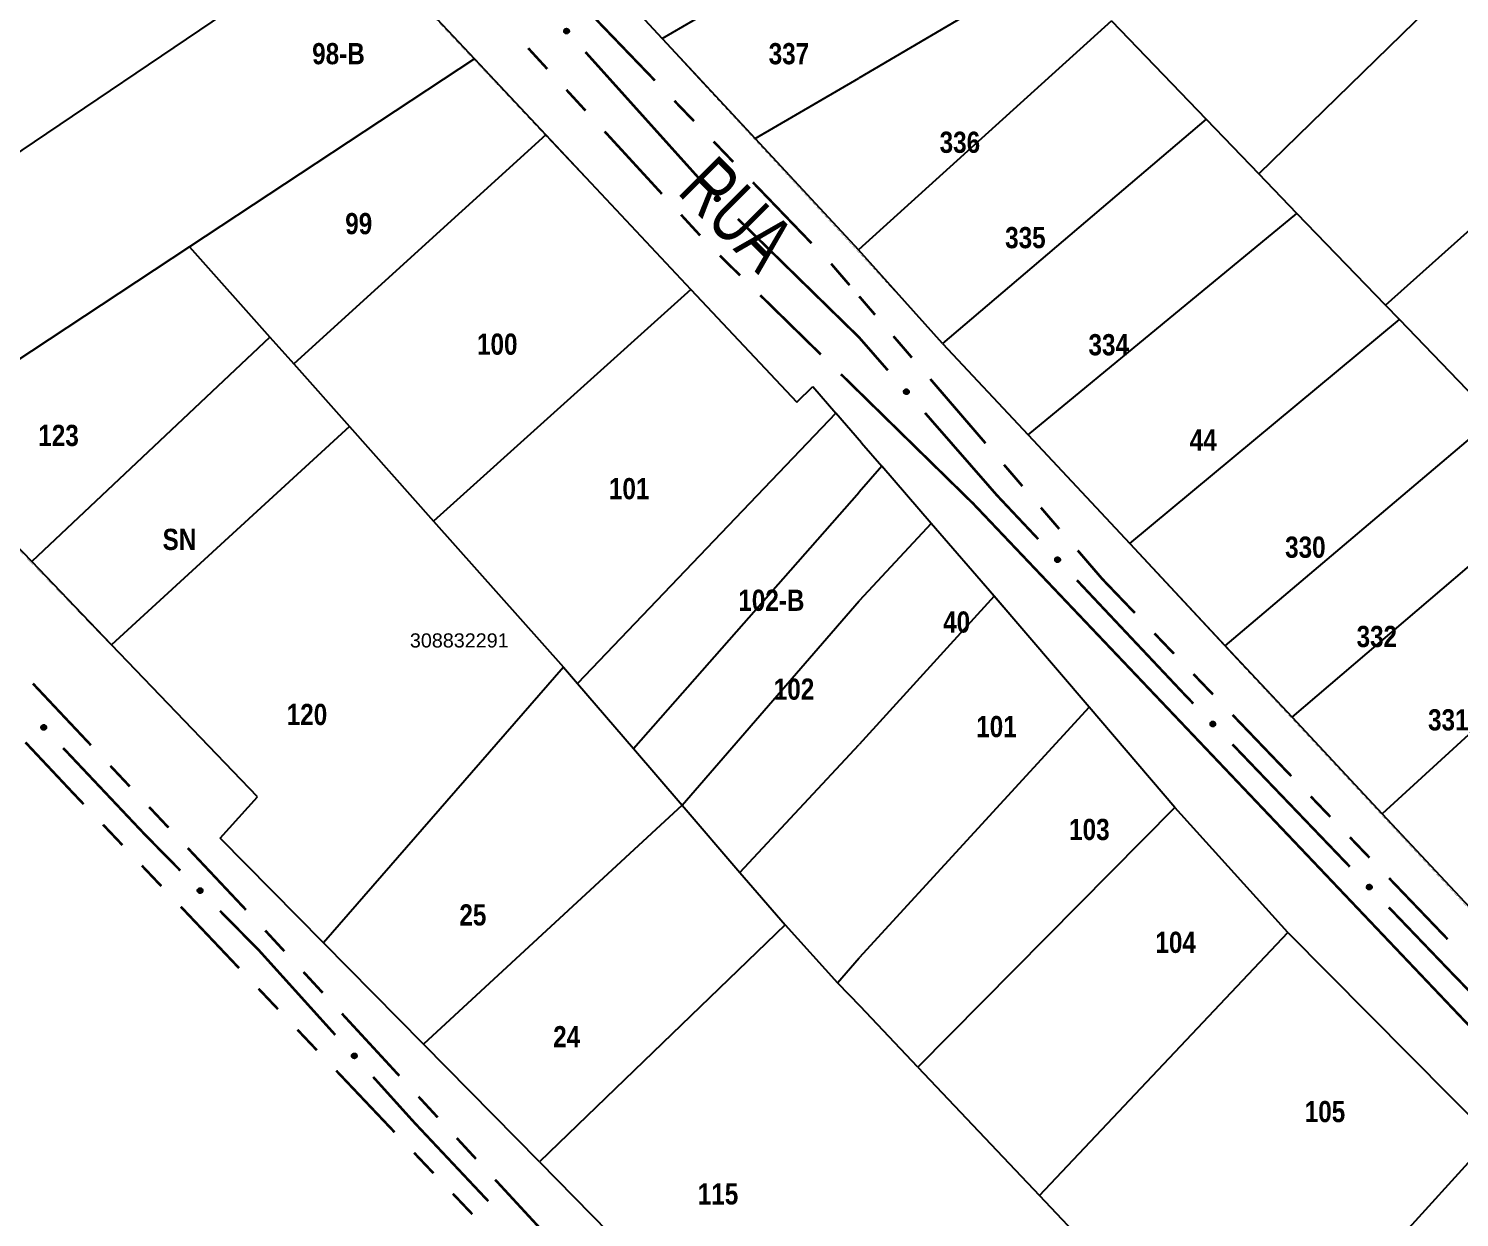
# Model space of a CAD drawing. Extents: x 201549 to 203722, y 4857623 to 4859778.
# Drawn here: x 202259.8 to 202361.1, y 4859006.3 to 4859090.4 of the extents above; entities that cross this region are included whole.
import ezdxf
from ezdxf.enums import TextEntityAlignment as Align

# ---------------------------------------------------------------- set-up
doc = ezdxf.new("R2010")
doc.units = 0
doc.header["$LTSCALE"] = 1.5
doc.header["$MEASUREMENT"] = 0
for name, color, linetype in [('CD-MALHA-LOTES', 40, 'CONTINUOUS'), ('CD_TXT_QUADRA', 1, 'CONTINUOUS'), ('RU-QUADRAS', 6, 'CONTINUOUS'), ('SV-EIXO-RUA-N-PAV', 6, 'CONTINUOUS'), ('SV-RUA-NAO-PAV-S-GUIA-C-GUIA', 7, 'CONTINUOUS'), ('SV-TXT-RUA-N-PAV-S-GUIA-C-GUIA', 7, 'CONTINUOUS'), ('Th_NmrPort', 1, 'CONTINUOUS')]:
    doc.layers.add(name, color=color, linetype=linetype)
doc.styles.add('ARIAL', font='ARIAL.TTF')
doc.styles.add('MONOTXT', font='ARIAL.TTF', dxfattribs={"height": 0.2})
doc.styles.get("Standard").update_dxf_attribs({"font": 'swisscbo.ttf'})

msp = doc.modelspace()

# ---------------------------------------------------------------- linework, layer by layer
at = {"layer": 'CD-MALHA-LOTES', "linetype": 'Continuous'}
for p, q in [((202296.15, 4859098.91), (202304.64, 4859089.74)), ((202282.62, 4859097.6), (202242.75, 4859070.66)), ((202282.62, 4859097.6), (202291.34, 4859088.3)), ((202304.64, 4859089.74), (202318.66, 4859097.97)), ((202346.88, 4859080.16), (202365.17, 4859098)), ((202332.47, 4859095.11), (202318.55, 4859086.93)), ((202336.44, 4859091), (202318.532376, 4859074.772153)), ((202336.44, 4859091), (202343.14, 4859084.04)), ((202304.64, 4859089.74), (202311.21, 4859082.67)), ((202291.34, 4859088.3), (202271.18, 4859075)), ((202291.34, 4859088.3), (202296.4, 4859082.92)), ((202311.21, 4859082.67), (202318.55, 4859086.93)), ((202355.84, 4859070.86), (202374.83, 4859087.86)), ((202343.14, 4859084.04), (202324.49, 4859068.16)), ((202343.14, 4859084.04), (202346.88, 4859080.16)), ((202296.4, 4859082.92), (202278.56, 4859066.71)), ((202296.4, 4859082.92), (202306.67, 4859071.98)), ((202311.21, 4859082.67), (202318.532376, 4859074.772153)), ((202349.58, 4859077.36), (202346.88, 4859080.16)), ((202330.55, 4859061.68), (202349.58, 4859077.36)), ((202355.84, 4859070.86), (202349.58, 4859077.36)), ((202271.18, 4859075), (202251.23, 4859061.83)), ((202271.18, 4859075), (202276.87, 4859068.6)), ((202324.49, 4859068.16), (202318.532376, 4859074.772153)), ((202306.67, 4859071.98), (202288.45, 4859055.58)), ((202306.67, 4859071.98), (202314.16, 4859063.99)), ((202356.83, 4859069.84), (202355.84, 4859070.86)), ((202337.74, 4859053.99), (202356.83, 4859069.84)), ((202363.54, 4859062.88), (202356.83, 4859069.84)), ((202276.87, 4859068.6), (202260, 4859052.71)), ((202276.87, 4859068.6), (202278.56, 4859066.71)), ((202324.49, 4859068.16), (202330.55, 4859061.68)), ((202278.56, 4859066.71), (202282.5, 4859062.28)), ((202314.16, 4859063.99), (202315.31, 4859065.1)), ((202315.31, 4859065.1), (202316.94, 4859063.22)), ((202316.94, 4859063.22), (202298.65, 4859044.08)), ((202318.76, 4859061.13), (202316.94, 4859063.22)), ((202344.5, 4859046.76), (202363.54, 4859062.88)), ((202260, 4859052.71), (202251.23, 4859061.83)), ((202282.5, 4859062.28), (202265.65, 4859046.83)), ((202282.5, 4859062.28), (202288.45, 4859055.58)), ((202330.55, 4859061.68), (202337.74, 4859053.99)), ((202318.76, 4859061.13), (202320.19, 4859059.46)), ((202320.19, 4859059.46), (202318.59, 4859057.62)), ((202323.69, 4859055.42), (202320.19, 4859059.46)), ((202302.6, 4859039.49), (202318.59, 4859057.62)), ((202349.23, 4859041.7), (202368.28, 4859057.96)), ((202288.45, 4859055.58), (202297.65, 4859045.24)), ((202323.69, 4859055.42), (202318.59, 4859049.94)), ((202328.14, 4859050.26), (202323.69, 4859055.42)), ((202337.74, 4859053.99), (202344.5, 4859046.76)), ((202265.65, 4859046.83), (202260, 4859052.71)), ((202374.17, 4859051.86), (202355.62, 4859034.86)), ((202306.05, 4859035.48), (202318.59, 4859049.94)), ((202328.14, 4859050.26), (202318.59, 4859039.77)), ((202334.87, 4859042.42), (202328.14, 4859050.26)), ((202275.98, 4859036.07), (202265.65, 4859046.83)), ((202344.5, 4859046.76), (202349.23, 4859041.7)), ((202297.65, 4859045.24), (202280.65, 4859025.74)), ((202297.65, 4859045.24), (202298.65, 4859044.08)), ((202298.65, 4859044.08), (202302.6, 4859039.49)), ((202334.87, 4859042.42), (202318.59, 4859024.67)), ((202340.93, 4859035.3), (202334.87, 4859042.42)), ((202349.23, 4859041.7), (202355.62, 4859034.86)), ((202302.6, 4859039.49), (202306.05, 4859035.48)), ((202310.14, 4859030.72), (202318.59, 4859039.77)), ((202273.34, 4859033.15), (202275.98, 4859036.07)), ((202306.05, 4859035.48), (202287.73, 4859018.56)), ((202306.05, 4859035.48), (202310.14, 4859030.72)), ((202340.93, 4859035.3), (202322.73, 4859016.94)), ((202348.92, 4859026.47), (202340.93, 4859035.3)), ((202355.62, 4859034.86), (202362.48, 4859027.53)), ((202280.65, 4859025.74), (202273.34, 4859033.15)), ((202310.14, 4859030.72), (202313.34, 4859027)), ((202313.34, 4859027), (202295.95, 4859010.22)), ((202313.34, 4859027), (202317.05, 4859022.91)), ((202331.34, 4859007.85), (202348.92, 4859026.47)), ((202348.92, 4859026.47), (202363.32, 4859011.95)), ((202287.73, 4859018.56), (202280.65, 4859025.74)), ((202317.05, 4859022.91), (202318.59, 4859024.67)), ((202317.05, 4859022.91), (202318.65, 4859021.24)), ((202322.73, 4859016.94), (202318.65, 4859021.24)), ((202295.95, 4859010.22), (202287.73, 4859018.56)), ((202322.73, 4859016.94), (202331.34, 4859007.85)), ((202363.32, 4859011.95), (202345.77, 4858992.62)), ((202295.95, 4859010.22), (202318.59, 4858987.26)), ((202337.44, 4859001.41), (202331.34, 4859007.85))]:
    msp.add_line(p, q, dxfattribs=at)
at = {"layer": 'RU-QUADRAS', "linetype": 'Continuous'}
for points in [[(202235.76, 4859163.26, 0.01, 0.01, 0), (202262.39, 4859206.94, 0.01, 0.01, 0.0046157096), (202425.84, 4859034.45, 0.01, 0.01, 0), (202399.09, 4858988.36, 0.01, 0.01, -0.0031617003), (202288.74, 4859106.89, 0.01, 0.01, 0)], [(202203.9, 4859110.57, 0.01, 0.01, 0), (202227.97, 4859155.4, 0.01, 0.01, 0), (202314.16, 4859063.99, 0.01, 0.01, 0), (202315.31, 4859065.1, 0.01, 0.01, 0), (202340.93, 4859035.3, 0.01, 0.01, 0), (202348.92, 4859026.47, 0.01, 0.01, 0), (202381.61, 4858993.5, 0.01, 0.01, 0), (202398.87, 4858975.05, 0.01, 0.01, 0.0176012615), (202366.79, 4858936.78, 0.01, 0.01, 0), (202318.59, 4858987.26, 0.01, 0.01, 0), (202273.34, 4859033.15, 0.01, 0.01, 0), (202275.98, 4859036.07, 0.01, 0.01, 0)]]:
    msp.add_lwpolyline(points, format="xyseb", close=True, dxfattribs=at)
at = {"layer": 'SV-EIXO-RUA-N-PAV'}
for points in [[(202297.885816, 4859090.085912), (202297.836945, 4859090.087821), (202297.795333, 4859090.099455), (202297.763419, 4859090.119147), (202297.739756, 4859090.143903), (202297.718399, 4859090.171955), (202297.703107, 4859090.204989), (202297.694255, 4859090.245411), (202297.695826, 4859090.294449), (202297.710545, 4859090.336294), (202297.728178, 4859090.368614), (202297.75257, 4859090.394776), (202297.78017, 4859090.415066), (202297.815008, 4859090.429816), (202297.85606, 4859090.438386), (202297.905332, 4859090.435614), (202297.946049, 4859090.423928), (202297.976417, 4859090.40407), (202298.002563, 4859090.379381), (202298.024023, 4859090.35048), (202298.038847, 4859090.317967), (202298.047401, 4859090.276619), (202298.04402, 4859090.228024), (202298.032829, 4859090.187281), (202298.013403, 4859090.156642), (202297.988517, 4859090.131448), (202297.960641, 4859090.109685), (202297.928075, 4859090.092931), (202297.885816, 4859090.085912)], [(202297.885816, 4859090.085912), (202297.836945, 4859090.087821), (202297.795333, 4859090.099455), (202297.763419, 4859090.119147), (202297.739756, 4859090.143903), (202297.718399, 4859090.171955), (202297.703107, 4859090.204989), (202297.694255, 4859090.245411), (202297.695826, 4859090.294449), (202297.710545, 4859090.336294), (202297.728178, 4859090.368614), (202297.75257, 4859090.394776), (202297.78017, 4859090.415066), (202297.815008, 4859090.429816), (202297.85606, 4859090.438386), (202297.905332, 4859090.435614), (202297.946049, 4859090.423928), (202297.976417, 4859090.40407), (202298.002563, 4859090.379381), (202298.024023, 4859090.35048), (202298.038847, 4859090.317967), (202298.047401, 4859090.276619), (202298.04402, 4859090.228024), (202298.032829, 4859090.187281), (202298.013403, 4859090.156642), (202297.988517, 4859090.131448), (202297.960641, 4859090.109685), (202297.928075, 4859090.092931), (202297.885816, 4859090.085912)], [(202308.552855, 4859078.218832), (202308.503984, 4859078.220741), (202308.462371, 4859078.232375), (202308.430458, 4859078.252067), (202308.406794, 4859078.276822), (202308.385437, 4859078.304875), (202308.370145, 4859078.337908), (202308.361294, 4859078.378331), (202308.362864, 4859078.427369), (202308.377584, 4859078.469213), (202308.395216, 4859078.501534), (202308.419609, 4859078.527696), (202308.447208, 4859078.547986), (202308.482047, 4859078.562736), (202308.523099, 4859078.571306), (202308.57237, 4859078.568533), (202308.613087, 4859078.556848), (202308.643455, 4859078.53699), (202308.669601, 4859078.512301), (202308.691061, 4859078.4834), (202308.705886, 4859078.450887), (202308.71444, 4859078.409538), (202308.711059, 4859078.360944), (202308.699868, 4859078.3202), (202308.680441, 4859078.289561), (202308.655555, 4859078.264368), (202308.627679, 4859078.242605), (202308.595113, 4859078.225851), (202308.552855, 4859078.218832)], [(202308.552855, 4859078.218832), (202308.503984, 4859078.220741), (202308.462371, 4859078.232375), (202308.430458, 4859078.252067), (202308.406794, 4859078.276822), (202308.385437, 4859078.304875), (202308.370145, 4859078.337908), (202308.361294, 4859078.378331), (202308.362864, 4859078.427369), (202308.377584, 4859078.469213), (202308.395216, 4859078.501534), (202308.419609, 4859078.527696), (202308.447208, 4859078.547986), (202308.482047, 4859078.562736), (202308.523099, 4859078.571306), (202308.57237, 4859078.568533), (202308.613087, 4859078.556848), (202308.643455, 4859078.53699), (202308.669601, 4859078.512301), (202308.691061, 4859078.4834), (202308.705886, 4859078.450887), (202308.71444, 4859078.409538), (202308.711059, 4859078.360944), (202308.699868, 4859078.3202), (202308.680441, 4859078.289561), (202308.655555, 4859078.264368), (202308.627679, 4859078.242605), (202308.595113, 4859078.225851), (202308.552855, 4859078.218832)], [(202321.943179, 4859064.563053), (202321.894341, 4859064.565662), (202321.852899, 4859064.577891), (202321.821271, 4859064.598039), (202321.797964, 4859064.62313), (202321.777012, 4859064.651486), (202321.762194, 4859064.684735), (202321.753923, 4859064.72528), (202321.756196, 4859064.774291), (202321.771513, 4859064.81592), (202321.789607, 4859064.847985), (202321.814372, 4859064.873794), (202321.842259, 4859064.893687), (202321.877305, 4859064.907936), (202321.918476, 4859064.915917), (202321.967702, 4859064.912439), (202322.008248, 4859064.900172), (202322.038329, 4859064.879881), (202322.064118, 4859064.854819), (202322.085162, 4859064.825614), (202322.099519, 4859064.792893), (202322.10748, 4859064.751425), (202322.103403, 4859064.702884), (202322.091629, 4859064.662305), (202322.071766, 4859064.631948), (202322.046521, 4859064.607113), (202322.018337, 4859064.585752), (202321.985534, 4859064.569466), (202321.943179, 4859064.563053)], [(202332.64877, 4859052.670372), (202332.599867, 4859052.671138), (202332.557995, 4859052.681797), (202332.52563, 4859052.700739), (202332.501394, 4859052.724934), (202332.479388, 4859052.75248), (202332.463328, 4859052.785147), (202332.453535, 4859052.825353), (202332.45396, 4859052.874414), (202332.467698, 4859052.91659), (202332.48457, 4859052.949314), (202332.508345, 4859052.976038), (202332.535463, 4859052.996968), (202332.569947, 4859053.012528), (202332.610788, 4859053.022054), (202332.660111, 4859053.020433), (202332.70109, 4859053.009702), (202332.731913, 4859052.990559), (202332.758629, 4859052.966488), (202332.780758, 4859052.938096), (202332.796338, 4859052.905938), (202332.805856, 4859052.864801), (202332.803611, 4859052.816141), (202332.793375, 4859052.775147), (202332.774669, 4859052.744062), (202332.750378, 4859052.718294), (202332.723018, 4859052.695886), (202332.690853, 4859052.678376), (202332.64877, 4859052.670372)], [(202343.64265, 4859041.044387), (202343.593743, 4859041.044703), (202343.551774, 4859041.054974), (202343.519236, 4859041.073617), (202343.494778, 4859041.097588), (202343.472518, 4859041.12493), (202343.456158, 4859041.157447), (202343.445994, 4859041.19756), (202343.445966, 4859041.246623), (202343.459314, 4859041.288925), (202343.475884, 4859041.321803), (202343.499412, 4859041.348745), (202343.526335, 4859041.369924), (202343.560674, 4859041.385801), (202343.601426, 4859041.395704), (202343.650761, 4859041.394539), (202343.691837, 4859041.384186), (202343.722837, 4859041.365328), (202343.749773, 4859041.341504), (202343.772163, 4859041.313318), (202343.788039, 4859041.281305), (202343.797936, 4859041.240257), (202343.79614, 4859041.191578), (202343.786282, 4859041.150492), (202343.767865, 4859041.119236), (202343.743812, 4859041.093245), (202343.71666, 4859041.070586), (202343.684658, 4859041.052779), (202343.64265, 4859041.044387)], [(202260.834703, 4859041.15449), (202260.883606, 4859041.153796), (202260.925495, 4859041.1432), (202260.957888, 4859041.124307), (202260.98216, 4859041.100147), (202261.004207, 4859041.072634), (202261.020315, 4859041.039991), (202261.030168, 4859040.9998), (202261.029817, 4859040.950738), (202261.016141, 4859040.908541), (202260.999318, 4859040.875792), (202260.975583, 4859040.849033), (202260.948496, 4859040.828063), (202260.914035, 4859040.812452), (202260.873208, 4859040.802864), (202260.823883, 4859040.804412), (202260.782889, 4859040.815082), (202260.752036, 4859040.834179), (202260.725285, 4859040.858211), (202260.703113, 4859040.88657), (202260.687486, 4859040.918704), (202260.677907, 4859040.959827), (202260.680079, 4859041.008491), (202260.690254, 4859041.0495), (202260.708913, 4859041.080612), (202260.733166, 4859041.106416), (202260.760492, 4859041.128865), (202260.792632, 4859041.146423), (202260.834703, 4859041.15449)], [(202260.834703, 4859041.15449), (202260.883606, 4859041.153796), (202260.925495, 4859041.1432), (202260.957888, 4859041.124307), (202260.98216, 4859041.100147), (202261.004207, 4859041.072634), (202261.020315, 4859041.039991), (202261.030168, 4859040.9998), (202261.029817, 4859040.950738), (202261.016141, 4859040.908541), (202260.999318, 4859040.875792), (202260.975583, 4859040.849033), (202260.948496, 4859040.828063), (202260.914035, 4859040.812452), (202260.873208, 4859040.802864), (202260.823883, 4859040.804412), (202260.782889, 4859040.815082), (202260.752036, 4859040.834179), (202260.725285, 4859040.858211), (202260.703113, 4859040.88657), (202260.687486, 4859040.918704), (202260.677907, 4859040.959827), (202260.680079, 4859041.008491), (202260.690254, 4859041.0495), (202260.708913, 4859041.080612), (202260.733166, 4859041.106416), (202260.760492, 4859041.128865), (202260.792632, 4859041.146423), (202260.834703, 4859041.15449)], [(202271.902209, 4859029.604046), (202271.951116, 4859029.604366), (202271.993215, 4859029.59464), (202272.025993, 4859029.576421), (202272.05076, 4859029.55277), (202272.073372, 4859029.525719), (202272.090153, 4859029.493417), (202272.100837, 4859029.453439), (202272.101502, 4859029.404381), (202272.088704, 4859029.361909), (202272.072562, 4859029.328819), (202272.049386, 4859029.301573), (202272.02274, 4859029.280047), (202271.98861, 4859029.263725), (202271.947991, 4859029.253294), (202271.898644, 4859029.253819), (202271.857437, 4859029.263637), (202271.826196, 4859029.282091), (202271.798952, 4859029.305564), (202271.776198, 4859029.333457), (202271.759908, 4859029.365261), (202271.749479, 4859029.406177), (202271.750643, 4859029.454875), (202271.759966, 4859029.496086), (202271.777977, 4859029.527578), (202271.801689, 4859029.553879), (202271.828545, 4859029.576889), (202271.860314, 4859029.59511), (202271.902209, 4859029.604046)], [(202271.902209, 4859029.604046), (202271.951116, 4859029.604366), (202271.993215, 4859029.59464), (202272.025993, 4859029.576421), (202272.05076, 4859029.55277), (202272.073372, 4859029.525719), (202272.090153, 4859029.493417), (202272.100837, 4859029.453439), (202272.101502, 4859029.404381), (202272.088704, 4859029.361909), (202272.072562, 4859029.328819), (202272.049386, 4859029.301573), (202272.02274, 4859029.280047), (202271.98861, 4859029.263725), (202271.947991, 4859029.253294), (202271.898644, 4859029.253819), (202271.857437, 4859029.263637), (202271.826196, 4859029.282091), (202271.798952, 4859029.305564), (202271.776198, 4859029.333457), (202271.759908, 4859029.365261), (202271.749479, 4859029.406177), (202271.750643, 4859029.454875), (202271.759966, 4859029.496086), (202271.777977, 4859029.527578), (202271.801689, 4859029.553879), (202271.828545, 4859029.576889), (202271.860314, 4859029.59511), (202271.902209, 4859029.604046)], [(202354.720732, 4859029.49986), (202354.671825, 4859029.500175), (202354.629856, 4859029.510447), (202354.597317, 4859029.52909), (202354.572859, 4859029.553061), (202354.5506, 4859029.580402), (202354.53424, 4859029.61292), (202354.524076, 4859029.653033), (202354.524048, 4859029.702096), (202354.537396, 4859029.744398), (202354.553966, 4859029.777276), (202354.577493, 4859029.804218), (202354.604417, 4859029.825397), (202354.638756, 4859029.841274), (202354.679507, 4859029.851177), (202354.728843, 4859029.850011), (202354.769919, 4859029.839659), (202354.800918, 4859029.820801), (202354.827854, 4859029.796977), (202354.850245, 4859029.768791), (202354.866121, 4859029.736778), (202354.876017, 4859029.69573), (202354.874222, 4859029.647051), (202354.864364, 4859029.605965), (202354.845946, 4859029.574709), (202354.821894, 4859029.548718), (202354.794742, 4859029.526059), (202354.762739, 4859029.508252), (202354.720732, 4859029.49986)], [(202282.819676, 4859017.905876), (202282.86855, 4859017.90406), (202282.910184, 4859017.892505), (202282.942135, 4859017.872873), (202282.965846, 4859017.848163), (202282.987256, 4859017.820151), (202283.002611, 4859017.787147), (202283.011539, 4859017.746741), (202283.010061, 4859017.6977), (202282.995421, 4859017.655828), (202282.97785, 4859017.623474), (202282.953507, 4859017.597266), (202282.925947, 4859017.576923), (202282.891136, 4859017.562107), (202282.8501, 4859017.55346), (202282.800824, 4859017.556139), (202282.760085, 4859017.567747), (202282.729679, 4859017.587547), (202282.703486, 4859017.612187), (202282.681971, 4859017.641047), (202282.667085, 4859017.673531), (202282.658453, 4859017.714864), (202282.661742, 4859017.763464), (202282.672855, 4859017.804229), (202282.692223, 4859017.834905), (202282.717062, 4859017.860146), (202282.744896, 4859017.881961), (202282.777431, 4859017.898777), (202282.819676, 4859017.905876)], [(202282.819676, 4859017.905876), (202282.86855, 4859017.90406), (202282.910184, 4859017.892505), (202282.942135, 4859017.872873), (202282.965846, 4859017.848163), (202282.987256, 4859017.820151), (202283.002611, 4859017.787147), (202283.011539, 4859017.746741), (202283.010061, 4859017.6977), (202282.995421, 4859017.655828), (202282.97785, 4859017.623474), (202282.953507, 4859017.597266), (202282.925947, 4859017.576923), (202282.891136, 4859017.562107), (202282.8501, 4859017.55346), (202282.800824, 4859017.556139), (202282.760085, 4859017.567747), (202282.729679, 4859017.587547), (202282.703486, 4859017.612187), (202282.681971, 4859017.641047), (202282.667085, 4859017.673531), (202282.658453, 4859017.714864), (202282.661742, 4859017.763464), (202282.672855, 4859017.804229), (202282.692223, 4859017.834905), (202282.717062, 4859017.860146), (202282.744896, 4859017.881961), (202282.777431, 4859017.898777), (202282.819676, 4859017.905876)]]:
    msp.add_lwpolyline(points, close=True, dxfattribs=at)
for points in [[(202297.885816, 4859090.085912), (202297.694255, 4859090.245411)], [(202297.885816, 4859090.085912), (202297.694255, 4859090.245411)], [(202297.928075, 4859090.092931), (202297.695826, 4859090.294449)], [(202297.928075, 4859090.092931), (202297.695826, 4859090.294449)], [(202297.907721, 4859090.091249), (202297.698796, 4859090.268567)], [(202297.907721, 4859090.091249), (202297.698796, 4859090.268567)], [(202297.836945, 4859090.087821), (202297.703107, 4859090.204989)], [(202297.836945, 4859090.087821), (202297.703107, 4859090.204989)], [(202297.859238, 4859090.088034), (202297.703938, 4859090.219982)], [(202297.859238, 4859090.088034), (202297.703938, 4859090.219982)], [(202297.941301, 4859090.104921), (202297.705922, 4859090.311668)], [(202297.941301, 4859090.104921), (202297.705922, 4859090.311668)], [(202297.960641, 4859090.109685), (202297.710545, 4859090.336294)], [(202297.960641, 4859090.109685), (202297.710545, 4859090.336294)], [(202297.813195, 4859090.094351), (202297.717404, 4859090.182548)], [(202297.813195, 4859090.094351), (202297.717404, 4859090.182548)], [(202297.795333, 4859090.099455), (202297.718399, 4859090.171955)], [(202297.795333, 4859090.099455), (202297.718399, 4859090.171955)], [(202297.971232, 4859090.122651), (202297.721361, 4859090.347562)], [(202297.971232, 4859090.122651), (202297.721361, 4859090.347562)], [(202297.988517, 4859090.131448), (202297.728178, 4859090.368614)], [(202297.988517, 4859090.131448), (202297.728178, 4859090.368614)], [(202297.999544, 4859090.146265), (202297.743493, 4859090.382134)], [(202297.999544, 4859090.146265), (202297.743493, 4859090.382134)], [(202298.013403, 4859090.156642), (202297.75257, 4859090.394776)], [(202298.013403, 4859090.156642), (202297.75257, 4859090.394776)], [(202298.021368, 4859090.175056), (202297.768761, 4859090.403012)], [(202298.021368, 4859090.175056), (202297.768761, 4859090.403012)], [(202298.032829, 4859090.187281), (202297.78017, 4859090.415066)], [(202298.032829, 4859090.187281), (202297.78017, 4859090.415066)], [(202298.037719, 4859090.209936), (202297.801531, 4859090.419625)], [(202298.037719, 4859090.209936), (202297.801531, 4859090.419625)], [(202298.04402, 4859090.228024), (202297.815008, 4859090.429816)], [(202298.04402, 4859090.228024), (202297.815008, 4859090.429816)], [(202298.042006, 4859090.254154), (202297.83795, 4859090.432179)], [(202298.042006, 4859090.254154), (202297.83795, 4859090.432179)], [(202298.047401, 4859090.276619), (202297.85606, 4859090.438386)], [(202298.047401, 4859090.276619), (202297.85606, 4859090.438386)], [(202298.037673, 4859090.299798), (202297.886227, 4859090.431541)], [(202298.037673, 4859090.299798), (202297.886227, 4859090.431541)], [(202298.038847, 4859090.317967), (202297.905332, 4859090.435614)], [(202298.038847, 4859090.317967), (202297.905332, 4859090.435614)], [(202298.028061, 4859090.337027), (202297.930343, 4859090.425326)], [(202298.028061, 4859090.337027), (202297.930343, 4859090.425326)], [(202298.024023, 4859090.35048), (202297.946049, 4859090.423928)], [(202298.024023, 4859090.35048), (202297.946049, 4859090.423928)], [(202308.552855, 4859078.218832), (202308.361294, 4859078.378331)], [(202308.552855, 4859078.218832), (202308.361294, 4859078.378331)], [(202308.595113, 4859078.225851), (202308.362864, 4859078.427369)], [(202308.595113, 4859078.225851), (202308.362864, 4859078.427369)], [(202308.574759, 4859078.224169), (202308.365834, 4859078.401487)], [(202308.574759, 4859078.224169), (202308.365834, 4859078.401487)], [(202308.503984, 4859078.220741), (202308.370145, 4859078.337908)], [(202308.503984, 4859078.220741), (202308.370145, 4859078.337908)], [(202308.526276, 4859078.220953), (202308.370977, 4859078.352901)], [(202308.526276, 4859078.220953), (202308.370977, 4859078.352901)], [(202308.608339, 4859078.23784), (202308.372961, 4859078.444588)], [(202308.608339, 4859078.23784), (202308.372961, 4859078.444588)], [(202308.627679, 4859078.242605), (202308.377584, 4859078.469213)], [(202308.627679, 4859078.242605), (202308.377584, 4859078.469213)], [(202308.480234, 4859078.22727), (202308.384443, 4859078.315467)], [(202308.480234, 4859078.22727), (202308.384443, 4859078.315467)], [(202308.462371, 4859078.232375), (202308.385437, 4859078.304875)], [(202308.462371, 4859078.232375), (202308.385437, 4859078.304875)], [(202308.63827, 4859078.255571), (202308.388399, 4859078.480482)], [(202308.63827, 4859078.255571), (202308.388399, 4859078.480482)], [(202308.655555, 4859078.264368), (202308.395216, 4859078.501534)], [(202308.655555, 4859078.264368), (202308.395216, 4859078.501534)], [(202308.666582, 4859078.279185), (202308.410531, 4859078.515054)], [(202308.666582, 4859078.279185), (202308.410531, 4859078.515054)], [(202308.680441, 4859078.289561), (202308.419609, 4859078.527696)], [(202308.680441, 4859078.289561), (202308.419609, 4859078.527696)], [(202308.688406, 4859078.307976), (202308.435799, 4859078.535932)], [(202308.688406, 4859078.307976), (202308.435799, 4859078.535932)], [(202308.699868, 4859078.3202), (202308.447208, 4859078.547986)], [(202308.699868, 4859078.3202), (202308.447208, 4859078.547986)], [(202308.704757, 4859078.342856), (202308.468569, 4859078.552545)], [(202308.704757, 4859078.342856), (202308.468569, 4859078.552545)], [(202308.711059, 4859078.360944), (202308.482047, 4859078.562736)], [(202308.711059, 4859078.360944), (202308.482047, 4859078.562736)], [(202308.709045, 4859078.387074), (202308.504988, 4859078.565099)], [(202308.709045, 4859078.387074), (202308.504988, 4859078.565099)], [(202308.71444, 4859078.409538), (202308.523099, 4859078.571306)], [(202308.71444, 4859078.409538), (202308.523099, 4859078.571306)], [(202308.704712, 4859078.432718), (202308.553266, 4859078.56446)], [(202308.704712, 4859078.432718), (202308.553266, 4859078.56446)], [(202308.705886, 4859078.450887), (202308.57237, 4859078.568533)], [(202308.705886, 4859078.450887), (202308.57237, 4859078.568533)], [(202308.6951, 4859078.469946), (202308.597381, 4859078.558246)], [(202308.6951, 4859078.469946), (202308.597381, 4859078.558246)], [(202308.691061, 4859078.4834), (202308.613087, 4859078.556848)], [(202308.691061, 4859078.4834), (202308.613087, 4859078.556848)], [(202321.943179, 4859064.563053), (202321.753923, 4859064.72528)], [(202321.985534, 4859064.569466), (202321.756196, 4859064.774291)], [(202321.965158, 4859064.568076), (202321.758795, 4859064.748368)], [(202321.894341, 4859064.565662), (202321.762194, 4859064.684735)], [(202321.916634, 4859064.565555), (202321.763241, 4859064.699714)], [(202321.99893, 4859064.581265), (202321.766538, 4859064.791363)], [(202322.018337, 4859064.585752), (202321.771513, 4859064.81592)], [(202321.870687, 4859064.572531), (202321.776169, 4859064.662091)], [(202321.852899, 4859064.577891), (202321.777012, 4859064.651486)], [(202322.029112, 4859064.598565), (202321.782489, 4859064.827033)], [(202322.046521, 4859064.607113), (202321.789607, 4859064.847985)], [(202322.05776, 4859064.621771), (202321.805114, 4859064.861284)], [(202322.071766, 4859064.631948), (202321.814372, 4859064.873794)], [(202322.079994, 4859064.650246), (202321.830678, 4859064.881797)], [(202322.091629, 4859064.662305), (202321.842259, 4859064.893687)], [(202322.096843, 4859064.684888), (202321.863683, 4859064.897939)], [(202322.103403, 4859064.702884), (202321.877305, 4859064.907936)], [(202322.101763, 4859064.729041), (202321.900278, 4859064.90997)], [(202322.10748, 4859064.751425), (202321.918476, 4859064.915917)], [(202322.098085, 4859064.774742), (202321.948542, 4859064.90864)], [(202322.099519, 4859064.792893), (202321.967702, 4859064.912439)], [(202322.089007, 4859064.812104), (202321.992564, 4859064.901795)], [(202322.085162, 4859064.825614), (202322.008248, 4859064.900172)], [(202332.64877, 4859052.670372), (202332.453535, 4859052.825353)], [(202332.690853, 4859052.678376), (202332.45396, 4859052.874414)], [(202332.670544, 4859052.676219), (202332.457533, 4859052.848608)], [(202332.599867, 4859052.671138), (202332.463328, 4859052.785147)], [(202332.703795, 4859052.690671), (202332.463651, 4859052.891863)], [(202332.622149, 4859052.671872), (202332.463809, 4859052.800156)], [(202332.723018, 4859052.695886), (202332.467698, 4859052.91659)], [(202332.575972, 4859052.677111), (202332.478146, 4859052.763047)], [(202332.733304, 4859052.709096), (202332.478247, 4859052.928109)], [(202332.557995, 4859052.681797), (202332.479388, 4859052.75248)], [(202332.750378, 4859052.718294), (202332.48457, 4859052.949314)], [(202332.761056, 4859052.733365), (202332.499565, 4859052.963188)], [(202332.774669, 4859052.744062), (202332.508345, 4859052.976038)], [(202332.782202, 4859052.762658), (202332.524338, 4859052.98465)], [(202332.793375, 4859052.775147), (202332.535463, 4859052.996968)], [(202332.797734, 4859052.79791), (202332.556712, 4859053.002025)], [(202332.803611, 4859052.816141), (202332.569947, 4859053.012528)], [(202332.800987, 4859052.842217), (202332.592827, 4859053.015426)], [(202332.805856, 4859052.864801), (202332.610788, 4859053.022054)], [(202332.795589, 4859052.887747), (202332.641107, 4859053.015915)], [(202332.796338, 4859052.905938), (202332.660111, 4859053.020433)], [(202332.78511, 4859052.92474), (202332.685356, 4859053.010733)], [(202332.780758, 4859052.938096), (202332.70109, 4859053.009702)], [(202343.726824, 4859041.08389), (202343.469757, 4859041.30054)], [(202343.743812, 4859041.093245), (202343.475884, 4859041.321803)], [(202343.754351, 4859041.108414), (202343.490751, 4859041.335815)], [(202343.767865, 4859041.119236), (202343.499412, 4859041.348745)], [(202343.775226, 4859041.137901), (202343.515325, 4859041.357504)], [(202343.786282, 4859041.150492), (202343.526335, 4859041.369924)], [(202343.790431, 4859041.173295), (202343.547536, 4859041.375177)], [(202343.79614, 4859041.191578), (202343.560674, 4859041.385801)], [(202343.793276, 4859041.217629), (202343.583527, 4859041.388911)], [(202343.797936, 4859041.240257), (202343.601426, 4859041.395704)], [(202343.787458, 4859041.263107), (202343.6318, 4859041.389845)], [(202343.788039, 4859041.281305), (202343.650761, 4859041.394539)], [(202343.776638, 4859041.300003), (202343.676094, 4859041.385072)], [(202343.772163, 4859041.313318), (202343.691837, 4859041.384186)], [(202260.677907, 4859040.959827), (202260.873208, 4859040.802864)], [(202260.677907, 4859040.959827), (202260.873208, 4859040.802864)], [(202260.680079, 4859041.008491), (202260.914035, 4859040.812452)], [(202260.680079, 4859041.008491), (202260.914035, 4859040.812452)], [(202260.682742, 4859040.982419), (202260.891159, 4859040.80952)], [(202260.682742, 4859040.982419), (202260.891159, 4859040.80952)], [(202260.685929, 4859041.02673), (202260.927255, 4859040.822975)], [(202260.685929, 4859041.02673), (202260.927255, 4859040.822975)], [(202260.687486, 4859040.918704), (202260.823883, 4859040.804412)], [(202260.687486, 4859040.918704), (202260.823883, 4859040.804412)], [(202260.688208, 4859040.936897), (202260.842881, 4859040.808958)], [(202260.688208, 4859040.936897), (202260.842881, 4859040.808958)], [(202260.690254, 4859041.0495), (202260.948496, 4859040.828063)], [(202260.690254, 4859041.0495), (202260.948496, 4859040.828063)], [(202260.698742, 4859040.899919), (202260.798624, 4859040.814074)], [(202260.698742, 4859040.899919), (202260.798624, 4859040.814074)], [(202260.701408, 4859041.062005), (202260.959602, 4859040.840397)], [(202260.701408, 4859041.062005), (202260.959602, 4859040.840397)], [(202260.703113, 4859040.88657), (202260.782889, 4859040.815082)], [(202260.703113, 4859040.88657), (202260.782889, 4859040.815082)], [(202260.708913, 4859041.080612), (202260.975583, 4859040.849033)], [(202260.708913, 4859041.080612), (202260.975583, 4859040.849033)], [(202260.72251, 4859041.091329), (202260.984343, 4859040.861896)], [(202260.72251, 4859041.091329), (202260.984343, 4859040.861896)], [(202260.733166, 4859041.106416), (202260.999318, 4859040.875792)], [(202260.733166, 4859041.106416), (202260.999318, 4859040.875792)], [(202260.750227, 4859041.11564), (202261.005609, 4859040.897007)], [(202260.750227, 4859041.11564), (202261.005609, 4859040.897007)], [(202260.760492, 4859041.128865), (202261.016141, 4859040.908541)], [(202260.760492, 4859041.128865), (202261.016141, 4859040.908541)], [(202260.779708, 4859041.134109), (202261.020151, 4859040.933274)], [(202260.779708, 4859041.134109), (202261.020151, 4859040.933274)], [(202260.792632, 4859041.146423), (202261.029817, 4859040.950738)], [(202260.792632, 4859041.146423), (202261.029817, 4859040.950738)], [(202260.812938, 4859041.148611), (202261.026205, 4859040.976539)], [(202260.812938, 4859041.148611), (202261.026205, 4859040.976539)], [(202260.834703, 4859041.15449), (202261.030168, 4859040.9998)], [(202260.834703, 4859041.15449), (202261.030168, 4859040.9998)], [(202260.861326, 4859041.15303), (202261.019856, 4859041.024982)], [(202260.861326, 4859041.15303), (202261.019856, 4859041.024982)], [(202260.883606, 4859041.153796), (202261.020315, 4859041.039991)], [(202260.883606, 4859041.153796), (202261.020315, 4859041.039991)], [(202260.907511, 4859041.147859), (202261.005464, 4859041.062069)], [(202260.907511, 4859041.147859), (202261.005464, 4859041.062069)], [(202260.925495, 4859041.1432), (202261.004207, 4859041.072634)], [(202260.925495, 4859041.1432), (202261.004207, 4859041.072634)], [(202343.684658, 4859041.052779), (202343.445966, 4859041.246623)], [(202343.64265, 4859041.044387), (202343.445994, 4859041.19756)], [(202343.664369, 4859041.050435), (202343.449778, 4859041.220851)], [(202343.697486, 4859041.065193), (202343.455496, 4859041.264161)], [(202343.593743, 4859041.044703), (202343.456158, 4859041.157447)], [(202343.616017, 4859041.045642), (202343.456501, 4859041.172459)], [(202343.71666, 4859041.070586), (202343.459314, 4859041.288925)], [(202343.569793, 4859041.050455), (202343.471179, 4859041.135484)], [(202343.551774, 4859041.054974), (202343.472518, 4859041.12493)], [(202271.749479, 4859029.406177), (202271.947991, 4859029.253294)], [(202271.749479, 4859029.406177), (202271.947991, 4859029.253294)], [(202271.750643, 4859029.454875), (202271.98861, 4859029.263725)], [(202271.750643, 4859029.454875), (202271.98861, 4859029.263725)], [(202271.753845, 4859029.428864), (202271.9658, 4859029.260319)], [(202271.753845, 4859029.428864), (202271.9658, 4859029.260319)], [(202271.756114, 4859029.473231), (202272.001609, 4859029.274519)], [(202271.756114, 4859029.473231), (202272.001609, 4859029.274519)], [(202271.759908, 4859029.365261), (202271.898644, 4859029.253819)], [(202271.759908, 4859029.365261), (202271.898644, 4859029.253819)], [(202271.759966, 4859029.496086), (202272.02274, 4859029.280047)], [(202271.759966, 4859029.496086), (202272.02274, 4859029.280047)], [(202271.760253, 4859029.383465), (202271.917543, 4859029.258758)], [(202271.760253, 4859029.383465), (202271.917543, 4859029.258758)], [(202271.770859, 4859029.50882), (202272.033588, 4859029.292608)], [(202271.770859, 4859029.50882), (202272.033588, 4859029.292608)], [(202271.771551, 4859029.346713), (202271.87319, 4859029.262956)], [(202271.771551, 4859029.346713), (202271.87319, 4859029.262956)], [(202271.776198, 4859029.333457), (202271.857437, 4859029.263637)], [(202271.776198, 4859029.333457), (202271.857437, 4859029.263637)], [(202271.777977, 4859029.527578), (202272.049386, 4859029.301573)], [(202271.777977, 4859029.527578), (202272.049386, 4859029.301573)], [(202271.791349, 4859029.538575), (202272.057879, 4859029.314615)], [(202271.791349, 4859029.538575), (202272.057879, 4859029.314615)], [(202271.801689, 4859029.553879), (202272.072562, 4859029.328819)], [(202271.801689, 4859029.553879), (202272.072562, 4859029.328819)], [(202271.818555, 4859029.563454), (202272.078413, 4859029.35016)], [(202271.818555, 4859029.563454), (202272.078413, 4859029.35016)], [(202271.828545, 4859029.576889), (202272.088704, 4859029.361909)], [(202271.828545, 4859029.576889), (202272.088704, 4859029.361909)], [(202271.847648, 4859029.58253), (202272.0922, 4859029.38672)], [(202271.847648, 4859029.58253), (202272.0922, 4859029.38672)], [(202271.860314, 4859029.59511), (202272.101502, 4859029.404381)], [(202271.860314, 4859029.59511), (202272.101502, 4859029.404381)], [(202271.88057, 4859029.597717), (202272.097356, 4859029.430101)], [(202271.88057, 4859029.597717), (202272.097356, 4859029.430101)], [(202271.902209, 4859029.604046), (202272.100837, 4859029.453439)], [(202271.902209, 4859029.604046), (202272.100837, 4859029.453439)], [(202271.928856, 4859029.603138), (202272.090005, 4859029.478402)], [(202271.928856, 4859029.603138), (202272.090005, 4859029.478402)], [(202271.951116, 4859029.604366), (202272.090153, 4859029.493417)], [(202271.951116, 4859029.604366), (202272.090153, 4859029.493417)], [(202271.975139, 4859029.598925), (202272.074848, 4859029.515183)], [(202271.975139, 4859029.598925), (202272.074848, 4859029.515183)], [(202271.993215, 4859029.59464), (202272.073372, 4859029.525719)], [(202271.993215, 4859029.59464), (202272.073372, 4859029.525719)], [(202354.762739, 4859029.508252), (202354.524048, 4859029.702096)], [(202354.720732, 4859029.49986), (202354.524076, 4859029.653033)], [(202354.742451, 4859029.505908), (202354.527859, 4859029.676324)], [(202354.775568, 4859029.520666), (202354.533578, 4859029.719634)], [(202354.671825, 4859029.500175), (202354.53424, 4859029.61292)], [(202354.694099, 4859029.501114), (202354.534582, 4859029.627932)], [(202354.794742, 4859029.526059), (202354.537396, 4859029.744398)], [(202354.804905, 4859029.539362), (202354.547839, 4859029.756013)], [(202354.647875, 4859029.505928), (202354.549261, 4859029.590957)], [(202354.629856, 4859029.510447), (202354.5506, 4859029.580402)], [(202354.821894, 4859029.548718), (202354.553966, 4859029.777276)], [(202354.832433, 4859029.563887), (202354.568832, 4859029.791287)], [(202354.845946, 4859029.574709), (202354.577493, 4859029.804218)], [(202354.853307, 4859029.593373), (202354.593406, 4859029.812977)], [(202354.864364, 4859029.605965), (202354.604417, 4859029.825397)], [(202354.868513, 4859029.628767), (202354.625618, 4859029.830649)], [(202354.874222, 4859029.647051), (202354.638756, 4859029.841274)], [(202354.871357, 4859029.673102), (202354.661609, 4859029.844383)], [(202354.876017, 4859029.69573), (202354.679507, 4859029.851177)], [(202354.865539, 4859029.71858), (202354.709881, 4859029.845318)], [(202354.866121, 4859029.736778), (202354.728843, 4859029.850011)], [(202354.854719, 4859029.755476), (202354.754176, 4859029.840545)], [(202354.850245, 4859029.768791), (202354.769919, 4859029.839659)], [(202282.658453, 4859017.714864), (202282.8501, 4859017.55346)], [(202282.658453, 4859017.714864), (202282.8501, 4859017.55346)], [(202282.661742, 4859017.763464), (202282.891136, 4859017.562107)], [(202282.661742, 4859017.763464), (202282.891136, 4859017.562107)], [(202282.663805, 4859017.737338), (202282.868199, 4859017.559701)], [(202282.663805, 4859017.737338), (202282.868199, 4859017.559701)], [(202282.667085, 4859017.673531), (202282.800824, 4859017.556139)], [(202282.667085, 4859017.673531), (202282.800824, 4859017.556139)], [(202282.668009, 4859017.781564), (202282.904594, 4859017.572324)], [(202282.668009, 4859017.781564), (202282.904594, 4859017.572324)], [(202282.668225, 4859017.691703), (202282.81992, 4859017.560248)], [(202282.668225, 4859017.691703), (202282.81992, 4859017.560248)], [(202282.672855, 4859017.804229), (202282.925947, 4859017.576923)], [(202282.672855, 4859017.804229), (202282.925947, 4859017.576923)], [(202282.677908, 4859017.654493), (202282.775793, 4859017.566378)], [(202282.677908, 4859017.654493), (202282.775793, 4859017.566378)], [(202282.681971, 4859017.641047), (202282.760085, 4859017.567747)], [(202282.681971, 4859017.641047), (202282.760085, 4859017.567747)], [(202282.684293, 4859017.816475), (202282.937333, 4859017.588999)], [(202282.684293, 4859017.816475), (202282.937333, 4859017.588999)], [(202282.692223, 4859017.834905), (202282.953507, 4859017.597266)], [(202282.692223, 4859017.834905), (202282.953507, 4859017.597266)], [(202282.706063, 4859017.845307), (202282.962561, 4859017.609925)], [(202282.706063, 4859017.845307), (202282.962561, 4859017.609925)], [(202282.717062, 4859017.860146), (202282.97785, 4859017.623474)], [(202282.717062, 4859017.860146), (202282.97785, 4859017.623474)], [(202282.73433, 4859017.868975), (202282.984627, 4859017.644539)], [(202282.73433, 4859017.868975), (202282.984627, 4859017.644539)], [(202282.744896, 4859017.881961), (202282.995421, 4859017.655828)], [(202282.744896, 4859017.881961), (202282.995421, 4859017.655828)], [(202282.764227, 4859017.886763), (202282.999998, 4859017.680463)], [(202282.764227, 4859017.886763), (202282.999998, 4859017.680463)], [(202282.777431, 4859017.898777), (202283.010061, 4859017.6977)], [(202282.777431, 4859017.898777), (202283.010061, 4859017.6977)], [(202282.797781, 4859017.900498), (202283.007042, 4859017.723577)], [(202282.797781, 4859017.900498), (202283.007042, 4859017.723577)], [(202282.819676, 4859017.905876), (202283.011539, 4859017.746741)], [(202282.819676, 4859017.905876), (202283.011539, 4859017.746741)], [(202282.846258, 4859017.903805), (202283.001808, 4859017.772152)], [(202282.846258, 4859017.903805), (202283.001808, 4859017.772152)], [(202282.86855, 4859017.90406), (202283.002611, 4859017.787147)], [(202282.86855, 4859017.90406), (202283.002611, 4859017.787147)], [(202282.892312, 4859017.897576), (202282.988271, 4859017.809561)], [(202282.892312, 4859017.897576), (202282.988271, 4859017.809561)], [(202282.910184, 4859017.892505), (202282.987256, 4859017.820151)], [(202282.910184, 4859017.892505), (202282.987256, 4859017.820151)]]:
    msp.add_lwpolyline(points, dxfattribs=at)
at = {"layer": 'SV-EIXO-RUA-N-PAV', "const_width": 0.18}
for points in [[(202307.230674, 4859079.854425), (202299.208639, 4859088.778939)], [(202307.230674, 4859079.854425), (202299.208639, 4859088.778939)], [(202318.58, 4859068.581507), (202309.999742, 4859076.970737)], [(202318.58, 4859068.581507), (202309.999742, 4859076.970737)], [(202318.642681, 4859068.509733), (202318.58, 4859068.581507)], [(202320.616022, 4859066.250103), (202318.642681, 4859068.509733)], [(202328.348516, 4859057.395795), (202323.247144, 4859063.237264)], [(202328.516213, 4859057.217778), (202328.348516, 4859057.395795)], [(202331.258988, 4859054.306217), (202328.516213, 4859057.217778)], [(202341.435485, 4859043.503474), (202334.001763, 4859051.394657)], [(202341.545455, 4859043.388874), (202341.435485, 4859043.503474)], [(202342.237835, 4859042.667341), (202341.545455, 4859043.388874)], [(202262.22692, 4859039.520716), (202267.721136, 4859033.705771)], [(202262.22692, 4859039.520716), (202267.721136, 4859033.705771)], [(202353.315917, 4859031.122814), (202345.007356, 4859039.781209)], [(202267.721136, 4859033.705771), (202268.028358, 4859033.380615)], [(202267.721136, 4859033.705771), (202268.028358, 4859033.380615)], [(202268.028358, 4859033.380615), (202270.52122, 4859030.849401)], [(202268.028358, 4859033.380615), (202270.52122, 4859030.849401)], [(202360.562594, 4859023.571014), (202356.085437, 4859028.236682)], [(202273.327974, 4859027.999466), (202276.134728, 4859025.149531)], [(202273.327974, 4859027.999466), (202276.134728, 4859025.149531)], [(202276.134728, 4859025.149531), (202276.142244, 4859025.1419)], [(202276.134728, 4859025.149531), (202276.142244, 4859025.1419)], [(202276.142244, 4859025.1419), (202281.494375, 4859019.210337)], [(202276.142244, 4859025.1419), (202281.494375, 4859019.210337)], [(202360.934605, 4859023.188373), (202360.562594, 4859023.571014)], [(202364.419997, 4859019.603399), (202360.934605, 4859023.188373)], [(202284.174027, 4859016.240579), (202286.85368, 4859013.270821)], [(202284.174027, 4859016.240579), (202286.85368, 4859013.270821)], [(202286.85368, 4859013.270821), (202287.095991, 4859013.002278)], [(202286.85368, 4859013.270821), (202287.095991, 4859013.002278)], [(202287.095991, 4859013.002278), (202292.331892, 4859007.440902)], [(202287.095991, 4859013.002278), (202292.331892, 4859007.440902)]]:
    msp.add_lwpolyline(points, dxfattribs=at)
at = {"layer": 'SV-RUA-NAO-PAV-S-GUIA-C-GUIA', "const_width": 0.18}
for points in [[(202299.957058, 4859091.089551), (202304.118908, 4859086.767629)], [(202299.957058, 4859091.089551), (202304.118908, 4859086.767629)], [(202295.151501, 4859089.056589), (202296.503939, 4859087.583187)], [(202295.151501, 4859089.056589), (202296.503939, 4859087.583187)], [(202297.856376, 4859086.109785), (202299.208813, 4859084.636383)], [(202297.856376, 4859086.109785), (202299.208813, 4859084.636383)], [(202305.506191, 4859085.326989), (202306.893474, 4859083.886348)], [(202305.506191, 4859085.326989), (202306.893474, 4859083.886348)], [(202300.56125, 4859083.162981), (202302.589906, 4859080.952878)], [(202300.56125, 4859083.162981), (202302.589906, 4859080.952878)], [(202308.280758, 4859082.445708), (202309.668041, 4859081.005067)], [(202308.280758, 4859082.445708), (202309.668041, 4859081.005067)], [(202302.589906, 4859080.952878), (202302.942057, 4859080.569231)], [(202302.589906, 4859080.952878), (202302.942057, 4859080.569231)], [(202302.942057, 4859080.569231), (202304.618562, 4859078.742775)], [(202302.942057, 4859080.569231), (202304.618562, 4859078.742775)], [(202311.055324, 4859079.564427), (202315.217174, 4859075.242505)], [(202311.055324, 4859079.564427), (202315.217174, 4859075.242505)], [(202305.970999, 4859077.269373), (202307.323437, 4859075.795971)], [(202305.970999, 4859077.269373), (202307.323437, 4859075.795971)], [(202308.722982, 4859074.368194), (202310.152367, 4859072.969317)], [(202308.722982, 4859074.368194), (202310.152367, 4859072.969317)], [(202316.599232, 4859073.797108), (202317.903567, 4859072.280958)], [(202316.599232, 4859073.797108), (202317.903567, 4859072.280958)], [(202311.581753, 4859071.570439), (202315.869908, 4859067.373807)], [(202311.581753, 4859071.570439), (202315.869908, 4859067.373807)], [(202319.053976, 4859070.943732), (202318.586466, 4859071.487162)], [(202319.706144, 4859070.185657), (202319.053976, 4859070.943732)], [(202322.314814, 4859067.153358), (202321.010479, 4859068.669507)], [(202317.299293, 4859065.97493), (202318.013986, 4859065.275491)], [(202317.299293, 4859065.97493), (202318.013986, 4859065.275491)], [(202327.532155, 4859061.088759), (202323.619149, 4859065.637208)], [(202318.013986, 4859065.275491), (202318.586408, 4859064.715287)], [(202318.013986, 4859065.275491), (202318.586408, 4859064.715287)], [(202318.585681, 4858981.045359), (202375.850118, 4858919.006972), (202406.755485, 4858888.811313), (202418.582189, 4858876.174739), (202457.692817, 4858834.385888), (202526.282239, 4858763.924023), (202540.597938, 4858748.360825), (202559.278351, 4858781.082474), (202569.917526, 4858798.649485), (202563.522843, 4858805.617436), (202529.033623, 4858841.06623), (202497.909206, 4858872.824618), (202467.668284, 4858907.49019), (202424.334233, 4858953.765118), (202419.282654, 4858959.024078), (202395.214661, 4858984.080132), (202372.316186, 4859008.76432), (202326.670103, 4859056.804124), (202318.586408, 4859064.715287)], [(202330.140825, 4859058.05646), (202328.83649, 4859059.572609)], [(202332.749496, 4859055.02416), (202331.44516, 4859056.54031)], [(202335.806406, 4859051.47083), (202334.053831, 4859053.508011)], [(202336.022839, 4859051.245146), (202335.806406, 4859051.47083)], [(202338.099315, 4859049.07991), (202336.022839, 4859051.245146)], [(202340.86795, 4859046.192929), (202339.483632, 4859047.63642)], [(202343.636584, 4859043.305948), (202342.252267, 4859044.749438)], [(202264.199335, 4859039.714077), (202260.086016, 4859044.082212)], [(202264.199335, 4859039.714077), (202260.086016, 4859044.082212)], [(202349.173854, 4859037.531985), (202345.020902, 4859041.862457)], [(202262.743784, 4859036.530035), (202259.561433, 4859039.916059)], [(202262.743784, 4859036.530035), (202259.561433, 4859039.916059)], [(202266.941548, 4859036.801987), (202265.570442, 4859038.258032)], [(202266.941548, 4859036.801987), (202265.570442, 4859038.258032)], [(202262.986819, 4859036.273712), (202262.743784, 4859036.530035)], [(202262.986819, 4859036.273712), (202262.743784, 4859036.530035)], [(202263.674866, 4859035.548045), (202262.986819, 4859036.273712)], [(202263.674866, 4859035.548045), (202262.986819, 4859036.273712)], [(202269.683761, 4859033.889897), (202268.312654, 4859035.345942)], [(202269.683761, 4859033.889897), (202268.312654, 4859035.345942)], [(202351.942489, 4859034.645004), (202350.558172, 4859036.088495)], [(202266.427052, 4859032.645379), (202265.050959, 4859034.096712)], [(202266.427052, 4859032.645379), (202265.050959, 4859034.096712)], [(202354.711124, 4859031.758023), (202353.326807, 4859033.201513)], [(202275.168187, 4859028.065717), (202271.054867, 4859032.433852)], [(202275.168187, 4859028.065717), (202271.054867, 4859032.433852)], [(202269.179238, 4859029.742712), (202267.803145, 4859031.194046)], [(202269.179238, 4859029.742712), (202267.803145, 4859031.194046)], [(202360.248394, 4859025.98406), (202356.095441, 4859030.314532)], [(202274.68361, 4859023.93738), (202270.555331, 4859028.291379)], [(202274.68361, 4859023.93738), (202270.555331, 4859028.291379)], [(202277.889553, 4859025.134191), (202276.533015, 4859026.603819)], [(202277.889553, 4859025.134191), (202276.533015, 4859026.603819)], [(202280.602628, 4859022.194936), (202279.24609, 4859023.664563)], [(202280.602628, 4859022.194936), (202279.24609, 4859023.664563)], [(202277.435796, 4859021.034713), (202276.059703, 4859022.486047)], [(202277.435796, 4859021.034713), (202276.059703, 4859022.486047)], [(202286.028778, 4859016.316425), (202281.959166, 4859020.725308)], [(202286.028778, 4859016.316425), (202281.959166, 4859020.725308)], [(202280.187982, 4859018.132047), (202278.811889, 4859019.58338)], [(202280.187982, 4859018.132047), (202278.811889, 4859019.58338)], [(202285.692354, 4859012.326715), (202281.564075, 4859016.680714)], [(202285.692354, 4859012.326715), (202281.564075, 4859016.680714)], [(202288.741854, 4859013.377169), (202287.385316, 4859014.846797)], [(202288.741854, 4859013.377169), (202287.385316, 4859014.846797)], [(202291.454929, 4859010.437914), (202290.098391, 4859011.907541)], [(202291.454929, 4859010.437914), (202290.098391, 4859011.907541)], [(202288.44454, 4859009.424048), (202287.068447, 4859010.875381)], [(202288.44454, 4859009.424048), (202287.068447, 4859010.875381)], [(202296.881079, 4859004.559403), (202292.811467, 4859008.968286)], [(202296.881079, 4859004.559403), (202292.811467, 4859008.968286)], [(202291.196726, 4859006.521382), (202289.820633, 4859007.972715)], [(202291.196726, 4859006.521382), (202289.820633, 4859007.972715)]]:
    msp.add_lwpolyline(points, dxfattribs=at)

# ---------------------------------------------------------------- texts
at = {"layer": 'CD_TXT_QUADRA', "color": 7, "linetype": 'Continuous', "style": 'MONOTXT'}
msp.add_text('308832291', height=1, dxfattribs=at).set_placement((202286.776127, 4859046.635451))
at = {"layer": 'SV-TXT-RUA-N-PAV-S-GUIA-C-GUIA', "style": 'ARIAL', "width": 0.7}
msp.add_text('RUA', height=4, rotation=315, dxfattribs=at).set_placement((202305.619544, 4859078.82433))
at = {"layer": 'Th_NmrPort', "color": 1}
for s, p in [('98-B', (202279.858554, 4859088.667271)), ('337', (202312.178554, 4859088.667271)), ('336', (202324.278554, 4859082.397271)), ('99', (202282.198554, 4859076.637271)), ('335', (202328.918554, 4859075.647271)), ('100', (202291.528554, 4859068.107271)), ('334', (202334.818554, 4859068.067271)), ('123', (202260.468554, 4859061.647271)), ('44', (202341.988554, 4859061.317271)), ('101', (202300.868554, 4859057.877271)), ('SN', (202269.268554, 4859054.287271)), ('330', (202348.738554, 4859053.737271)), ('102-B', (202310.028554, 4859049.977271)), ('40', (202324.528554, 4859048.437271)), ('332', (202353.798554, 4859047.417271)), ('102', (202312.538554, 4859043.687271)), ('120', (202278.058554, 4859041.897271)), ('101', (202326.868554, 4859041.037271)), ('331', (202358.858554, 4859041.517271)), ('103', (202333.448554, 4859033.757271)), ('25', (202290.278554, 4859027.707271)), ('104', (202339.558554, 4859025.767271)), ('24', (202296.918554, 4859019.087271)), ('105', (202350.128554, 4859013.787271)), ('115', (202307.158554, 4859007.957271))]:
    msp.add_text(s, height=1.5, dxfattribs=at).set_placement(p, align=Align.MIDDLE_LEFT)

doc.saveas('drawing.dxf')
